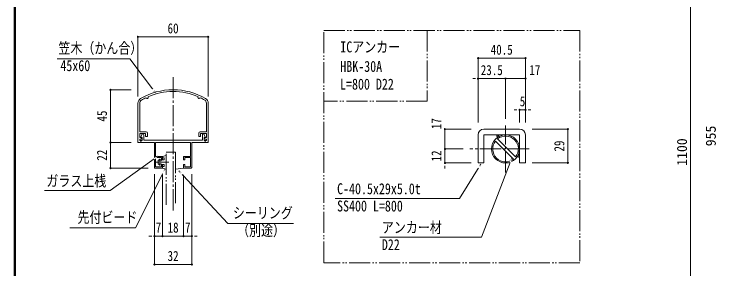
# Model space of a CAD drawing. Units: millimetres at full size; details may follow other scales. Extents: x -3501 to 3497, y -1129 to 1133.
# Drawn here: x -3501 to -2301, y -333 to 103 of the extents above; entities that cross this region are included whole.
import ezdxf
from ezdxf.enums import TextEntityAlignment as Align

# ---------------------------------------------------------------- set-up
doc = ezdxf.new("R2010")
doc.units = ezdxf.units.MM
doc.header["$LTSCALE"] = 4
doc.header["$PDMODE"] = 32
doc.header["$PDSIZE"] = 2
doc.linetypes.add('CHAIN2', pattern=[12, 9, -1, 1, -1])
doc.linetypes.add('DOUBLE_CHAIN2', pattern=[12.8, 9, -1, 0.6, -0.6, 0.6, -1])
for name, color, linetype, lineweight in [('0-0_0', 7, 'Continuous', 18), ('0-1_1手摺寸法', 3, 'Continuous', 18), ('0-2_2A', 1, 'DOUBLE_CHAIN2', 18), ('0-5_3中心線', 2, 'CHAIN2', 18), ('0-6_41ｱﾙﾐ', 6, 'Continuous', 18), ('0-B_CYAN', 3, 'Continuous', 18), ('0-F_WAKU', 7, 'Continuous', 18), ('1-0_アンカー', 4, 'Continuous', 9)]:
    doc.layers.add(name, color=color, linetype=linetype, lineweight=lineweight)
doc.styles.add('ＭＳ ゴシック', font='')
doc.styles.get('ＭＳ ゴシック').set_extended_font_data('MS Gothic')

msp = doc.modelspace()

# ---------------------------------------------------------------- linework, layer by layer
at = {"layer": '0-0_0'}
for p, q in [((-3289.151, -116.37), (-3289.151, -49.192)), ((-3286.151, -98.37), (-3286.151, -49.192)), ((-3172.151, -98.37), (-3172.151, -49.192)), ((-3169.151, -116.37), (-3169.151, -49.192)), ((-3275.151, -98.37), (-3286.151, -98.37)), ((-3276.151, -101.37), (-3286.151, -101.37)), ((-3286.151, -107.77), (-3286.151, -101.37)), ((-3282.898, -107.77), (-3286.151, -107.77)), ((-3276.151, -106.37), (-3276.151, -101.37)), ((-3273.151, -106.37), (-3276.151, -106.37)), ((-3273.151, -106.37), (-3273.151, -100.37)), ((-3185.151, -106.37), (-3185.151, -100.37)), ((-3185.151, -106.37), (-3182.151, -106.37)), ((-3183.151, -98.37), (-3172.151, -98.37)), ((-3182.151, -106.37), (-3182.151, -101.37)), ((-3182.151, -101.37), (-3172.151, -101.37)), ((-3175.403, -107.77), (-3172.151, -107.77)), ((-3172.151, -107.77), (-3172.151, -101.37)), ((-3284.151, -116.37), (-3289.151, -116.37)), ((-3286.151, -113.37), (-3286.151, -110.77)), ((-3286.151, -113.37), (-3286.151, -110.77)), ((-3284.151, -110.77), (-3286.151, -110.77)), ((-3284.151, -113.37), (-3286.151, -113.37)), ((-3284.151, -110.77), (-3282.565, -108.392)), ((-3284.151, -116.37), (-3284.151, -113.37)), ((-3174.151, -110.77), (-3175.736, -108.392)), ((-3174.151, -110.77), (-3172.151, -110.77)), ((-3174.151, -113.37), (-3172.151, -113.37)), ((-3174.151, -116.37), (-3174.151, -113.37)), ((-3174.151, -116.37), (-3169.151, -116.37)), ((-3172.151, -113.37), (-3172.151, -110.77)), ((-3172.151, -113.37), (-3172.151, -110.77))]:
    msp.add_line(p, q, dxfattribs=at)
for points in [[(-3259.197, -31.666), (-3303.095, 26.696), (-3427.276, 26.696)], [(-3255.151, -140.016), (-3336.748, -198.818), (-3449.048, -198.818)], [(-2649.978, -143.437), (-2702.204, -278.455), (-2875.688, -278.455)], [(-2703.001, -153.492), (-2739.356, -212.294), (-2952.213, -212.294)], [(-3243.21, -162.603), (-3293.334, -262.614), (-3405.633, -262.614)], [(-3219.056, -165.126), (-3135.761, -255.205), (-3023.462, -255.205)]]:
    msp.add_lwpolyline(points, dxfattribs=at)
for centre, radius, start, end in [((-3229.151, -136.37), 110, 90, 120.328), ((-3229.151, -136.37), 107, 90, 113.561), ((-3229.151, -136.37), 110, 59.672, 90), ((-3229.151, -136.37), 107, 66.439, 90), ((-3280.151, -49.192), 9, 120.328, 180), ((-3280.151, -49.192), 6, 120.328, 180), ((-3229.151, -136.37), 107, 115.693, 120.328), ((-3273.651, -39.294), 2, 199.126, 30.128), ((-3184.651, -39.294), 2, 149.872, 340.874), ((-3229.151, -136.37), 107, 59.672, 64.307), ((-3178.151, -49.192), 6, 0, 59.672), ((-3178.151, -49.192), 9, 0, 59.672), ((-3282.898, -108.17), 0.4, 326.31, 90), ((-3275.151, -100.37), 2, 0, 90), ((-3183.151, -100.37), 2, 90, 180), ((-3175.403, -108.17), 0.4, 90, 213.69)]:
    msp.add_arc(centre, radius, start, end, dxfattribs=at)
at = {"layer": '0-1_1手摺寸法'}
for p, q in [((-2344.796, -682.892), (-2344.796, 417.108)), ((-2344.796, 412.508), (-2344.796, -678.292)), ((-3289.151, -37.692), (-3289.151, 64.042)), ((-3289.151, 64.042), (-3169.151, 64.042)), ((-3173.751, 64.042), (-3284.551, 64.042)), ((-3169.151, -37.692), (-3169.151, 64.042)), ((-2707.922, -82.168), (-2707.922, 27.568)), ((-2626.922, 27.568), (-2707.922, 27.568)), ((-2703.322, 27.568), (-2631.522, 27.568)), ((-2626.922, -82.168), (-2626.922, 27.568)), ((-2712.522, -7.339), (-2717.122, -7.339)), ((-2707.922, -82.168), (-2707.922, -7.339)), ((-2660.922, -75.861), (-2660.922, -7.339)), ((-2626.922, -7.339), (-2660.922, -7.339)), ((-2660.922, -75.861), (-2660.922, -7.339)), ((-2656.322, -7.339), (-2631.522, -7.339)), ((-2656.322, -7.339), (-2651.722, -7.339)), ((-2626.922, -82.168), (-2626.922, -7.339)), ((-3300.651, -26.37), (-3336.125, -26.37)), ((-3336.125, -26.37), (-3336.125, -116.37)), ((-3336.125, -111.77), (-3336.125, -30.97)), ((-2641.522, -60.701), (-2646.122, -60.701)), ((-2636.922, -82.168), (-2636.922, -60.701)), ((-2626.922, -82.168), (-2626.922, -60.701)), ((-2622.322, -60.701), (-2617.722, -60.701)), ((-2719.422, -93.668), (-2764.427, -93.668)), ((-2764.427, -93.668), (-2764.427, -127.668)), ((-2615.422, -93.668), (-2554.545, -93.668)), ((-2554.545, -151.668), (-2554.545, -93.668)), ((-2764.427, -123.068), (-2764.427, -98.268)), ((-2554.545, -98.268), (-2554.545, -147.068)), ((-3300.651, -116.37), (-3336.125, -116.37)), ((-3300.651, -116.37), (-3336.125, -116.37)), ((-3336.125, -160.37), (-3336.125, -116.37)), ((-2764.427, -123.068), (-2764.427, -118.468)), ((-3336.125, -120.97), (-3336.125, -155.77)), ((-2733.496, -127.668), (-2764.427, -127.668)), ((-2733.496, -127.668), (-2764.427, -127.668)), ((-2719.422, -151.668), (-2764.427, -151.668)), ((-2615.422, -151.668), (-2554.545, -151.668)), ((-3271.651, -160.37), (-3336.125, -160.37)), ((-2764.427, -156.268), (-2764.427, -160.868)), ((-3261.151, -170.87), (-3261.151, -276.698)), ((-3261.151, -170.87), (-3261.151, -325.3)), ((-3247.151, -171.87), (-3247.151, -276.698)), ((-3247.151, -171.87), (-3247.151, -276.698)), ((-3211.151, -171.87), (-3211.151, -276.698)), ((-3211.151, -171.87), (-3211.151, -276.698)), ((-3197.151, -170.87), (-3197.151, -276.698)), ((-3197.151, -170.87), (-3197.151, -325.3)), ((-3265.751, -276.698), (-3270.351, -276.698)), ((-3211.151, -276.698), (-3247.151, -276.698)), ((-3242.551, -276.698), (-3237.951, -276.698)), ((-3242.551, -276.698), (-3215.751, -276.698)), ((-3215.751, -276.698), (-3220.351, -276.698)), ((-3192.551, -276.698), (-3187.951, -276.698)), ((-3197.151, -325.3), (-3261.151, -325.3)), ((-3256.551, -325.3), (-3201.751, -325.3))]:
    msp.add_line(p, q, dxfattribs=at)
for points in [[(-2660.922, -7.339), (-2707.922, -7.339), (-2660.922, -7.339)], [(-2626.922, -60.701), (-2636.922, -60.701), (-2626.922, -60.701)], [(-2764.427, -127.668), (-2764.427, -151.668), (-2764.427, -127.668)], [(-3261.151, -276.698), (-3247.151, -276.698), (-3261.151, -276.698)], [(-3211.151, -276.698), (-3197.151, -276.698), (-3211.151, -276.698)]]:
    msp.add_lwpolyline(points, dxfattribs=at)
for centre, radius, start, end in [((-2668.032, -103.668), 8.327, 180, 213.214), ((-2668.032, -103.668), 6.327, 180, 213.117), ((-2668.032, -103.668), 4.327, 180, 215.15), ((-2636.922, -133.882), 8.327, 240.328, 270), ((-2636.922, -133.882), 6.327, 240.966, 270), ((-2636.922, -133.882), 4.327, 239.984, 270)]:
    msp.add_arc(centre, radius, start, end, dxfattribs=at)
for p in [(-3289.151, 64.042), (-3169.151, 64.042), (-2707.922, 27.568), (-2626.922, 27.568), (-2707.922, -7.339), (-2660.922, -7.339), (-2626.922, -7.339), (-3336.125, -26.37), (-2636.922, -60.701), (-2626.922, -60.701), (-2764.427, -93.668), (-2554.545, -93.668), (-3336.125, -116.37), (-2764.427, -127.668), (-2764.427, -151.668), (-2554.545, -151.668), (-3336.125, -160.37), (-3261.151, -276.698), (-3247.151, -276.698), (-3211.151, -276.698), (-3197.151, -276.698), (-3261.151, -325.3), (-3197.151, -325.3)]:
    msp.add_point(p, dxfattribs=at)
at = {"layer": '0-2_2A'}
for p, q in [((-2794.651, 74.915), (-2794.651, -45.88)), ((-2794.651, -45.88), (-2971.615, -45.88)), ((-3241.151, -223.204), (-3241.151, -133.25)), ((-3241.151, -133.25), (-3225.151, -133.25)), ((-3225.151, -133.25), (-3225.151, -223.204))]:
    msp.add_line(p, q, dxfattribs=at)
msp.add_lwpolyline([(-2533.77, -322.234), (-2971.615, -322.234), (-2971.615, 74.915), (-2533.77, 74.915)], close=True, dxfattribs=at)
at = {"layer": '0-5_3中心線'}
for p, q in [((-3229.151, -4.69), (-3229.151, -234.86)), ((-2660.922, -167.975), (-2660.922, -87.361)), ((-2620.615, -127.668), (-2721.996, -127.668))]:
    msp.add_line(p, q, dxfattribs=at)
at = {"layer": '0-6_41ｱﾙﾐ'}
for p, q in [((-3282.492, -102.796), (-3284.126, -107.232)), ((-3283.751, -107.77), (-3282.151, -107.77)), ((-3283.596, -107.77), (-3282.151, -107.77)), ((-3282.151, -107.77), (-3282.151, -107.79)), ((-3282.151, -113.37), (-3282.151, -107.77)), ((-3281.07, -101.77), (-3280.651, -101.77)), ((-3279.151, -112.77), (-3279.151, -103.27)), ((-3179.151, -112.77), (-3179.151, -103.27)), ((-3177.232, -101.77), (-3177.651, -101.77)), ((-3176.151, -113.37), (-3176.151, -107.77)), ((-3174.551, -107.77), (-3176.151, -107.77)), ((-3175.809, -102.796), (-3174.175, -107.232)), ((-3284.151, -116.37), (-3284.151, -114.37)), ((-3284.151, -116.37), (-3284.151, -114.37)), ((-3284.151, -114.37), (-3284.151, -116.37)), ((-3261.151, -116.37), (-3284.151, -116.37)), ((-3282.151, -113.37), (-3283.151, -113.37)), ((-3279.151, -112.77), (-3179.151, -112.77)), ((-3261.151, -116.37), (-3261.151, -159.37)), ((-3199.151, -116.37), (-3259.151, -116.37)), ((-3259.151, -116.37), (-3259.151, -140.37)), ((-3199.151, -116.37), (-3199.151, -140.37)), ((-3174.151, -116.37), (-3197.151, -116.37)), ((-3197.151, -116.37), (-3197.151, -159.37)), ((-3176.151, -113.37), (-3175.151, -113.37)), ((-3174.151, -116.37), (-3174.151, -114.37)), ((-3174.151, -116.37), (-3174.151, -114.37)), ((-3174.151, -114.37), (-3174.151, -116.37)), ((-2647.302, -144.949), (-2678.203, -114.048)), ((-2643.641, -141.288), (-2674.542, -110.387)), ((-3247.151, -140.37), (-3259.151, -140.37)), ((-3259.151, -142.37), (-3259.151, -158.37)), ((-3247.151, -146.37), (-3247.151, -140.37)), ((-3211.151, -140.37), (-3199.151, -140.37)), ((-3211.151, -146.37), (-3211.151, -140.37)), ((-3199.151, -142.37), (-3199.151, -158.37)), ((-3247.151, -146.37), (-3249.151, -146.37)), ((-3247.151, -154.37), (-3249.151, -154.37)), ((-3247.151, -154.37), (-3247.151, -160.37)), ((-3211.151, -146.37), (-3209.151, -146.37)), ((-3211.151, -154.37), (-3211.151, -160.37)), ((-3211.151, -154.37), (-3209.151, -154.37)), ((-3209.151, -154.37), (-3209.151, -158.37)), ((-3247.151, -160.37), (-3260.151, -160.37)), ((-3211.151, -160.37), (-3198.151, -160.37)), ((-3209.151, -158.37), (-3199.151, -158.37))]:
    msp.add_line(p, q, dxfattribs=at)
for points in [[(-3174.706, -107.77), (-3176.151, -107.77), (-3176.151, -107.79)], [(-3249.151, -146.37), (-3249.151, -142.37), (-3259.151, -142.37)], [(-3209.151, -146.37), (-3209.151, -142.37), (-3199.151, -142.37)], [(-3249.151, -154.37), (-3249.151, -158.37), (-3259.151, -158.37)]]:
    msp.add_lwpolyline(points, dxfattribs=at)
msp.add_circle((-2660.922, -127.668), 24, dxfattribs=at)
for centre, radius, start, end in [((-3283.751, -107.37), 0.4, 159.785, 270), ((-3281.07, -103.27), 1.5, 90, 161.565), ((-3280.651, -103.27), 1.5, 0, 90), ((-3177.651, -103.27), 1.5, 90, 180), ((-3177.232, -103.27), 1.5, 18.435, 90), ((-3174.551, -107.37), 0.4, 270, 20.215), ((-2660.922, -127.668), 22.003, 321.756, 128.244), ((-3283.151, -114.37), 1, 90, 180), ((-3175.151, -114.37), 1, 0, 90), ((-2660.922, -127.668), 22.003, 141.756, 308.244), ((-3260.151, -159.37), 1, 180, 270), ((-3198.151, -159.37), 1, 270, 0)]:
    msp.add_arc(centre, radius, start, end, dxfattribs=at)
at = {"layer": '0-B_CYAN'}
for p, q in [((-3241.151, -138.77), (-3247.151, -140.37)), ((-3247.151, -140.37), (-3247.151, -142.97)), ((-3244.151, -142.97), (-3247.151, -142.97)), ((-3244.151, -142.97), (-3244.151, -146.37)), ((-3241.151, -138.77), (-3241.151, -161.97)), ((-3236.422, -150.37), (-3258.149, -150.37)), ((-3254.551, -147.37), (-3251.614, -145.219)), ((-3254.551, -147.37), (-3254.551, -153.37)), ((-3254.551, -153.37), (-3251.614, -155.522)), ((-3251.176, -145.591), (-3252.551, -148.37)), ((-3252.551, -148.37), (-3249.551, -147.87)), ((-3252.551, -152.37), (-3249.551, -152.87)), ((-3252.551, -152.37), (-3251.176, -155.15)), ((-3249.551, -146.37), (-3249.551, -147.87)), ((-3244.151, -146.37), (-3249.551, -146.37)), ((-3249.551, -152.87), (-3249.551, -154.37)), ((-3244.151, -154.37), (-3249.551, -154.37)), ((-3244.151, -154.37), (-3244.151, -157.77)), ((-3247.151, -157.77), (-3247.151, -160.37)), ((-3244.151, -157.77), (-3247.151, -157.77)), ((-3241.151, -161.97), (-3247.151, -160.37))]:
    msp.add_line(p, q, dxfattribs=at)
at = {"layer": '0-B_CYAN', "color": 4, "lineweight": 9}
msp.add_line((-3211.151, -160.37), (-3225.151, -162.334), dxfattribs=at)
at = {"layer": '0-B_CYAN'}
for centre, start, end in [((-3251.451, -145.47), 336.371, 122.905), ((-3251.451, -155.27), 237.095, 23.629)]:
    msp.add_arc(centre, 0.3, start, end, dxfattribs=at)
at = {"layer": '0-F_WAKU'}
for p, q in [((-3501.004, 1133.2), (-3501.004, -1129.2)), ((-3500.404, 1132.6), (-3500.404, -1128.6)), ((-3499.804, 1132), (-3499.804, -1128)), ((-3499.204, 1131.4), (-3499.204, -1127.4)), ((-3498.604, 1130.8), (-3498.604, -1126.8))]:
    msp.add_line(p, q, dxfattribs=at)
at = {"layer": '1-0_アンカー'}
for p, q in [((-2697.922, -93.668), (-2636.922, -93.668)), ((-2707.922, -151.668), (-2707.922, -103.668)), ((-2697.922, -151.668), (-2697.922, -103.668)), ((-2697.922, -103.668), (-2636.922, -103.668)), ((-2674.922, -103.668), (-2636.922, -103.668)), ((-2636.922, -103.668), (-2636.922, -151.668)), ((-2626.922, -103.668), (-2626.922, -151.668)), ((-2707.922, -151.668), (-2697.922, -151.668)), ((-2636.922, -151.668), (-2626.922, -151.668))]:
    msp.add_line(p, q, dxfattribs=at)
for centre, start, end in [((-2697.922, -103.668), 90, 180), ((-2636.922, -103.668), 0, 90)]:
    msp.add_arc(centre, 10, start, end, dxfattribs=at)

# ---------------------------------------------------------------- texts
at = {"layer": '0-0_0', "style": 'ＭＳ ゴシック', "width": 0.8}
for s, p in [('笠木（かん合）', (-3425.202, 29.839)), ('ICアンカー ', (-2943.353, 31.888)), ('45x60', (-3421.83, -0.093)), ('HBK-30A', (-2943.353, -1.446)), ('L=800 D22', (-2943.78, -31.78)), ('ガラス上桟', (-3445.764, -197.27)), ('C-40.5x29x5.0t', (-2948.869, -210.746)), ('SS400 L=800', (-2948.869, -240.247)), ('シーリング', (-3127.025, -252.062)), ('先付ビード', (-3392.63, -259.472)), ('アンカー材', (-2872.344, -276.906)), ('（別途）', (-3119.791, -281.994)), ('D22', (-2872.344, -306.408))]:
    msp.add_text(s, height=18.77, dxfattribs=at).set_placement(p, align=Align.BOTTOM_LEFT)
at = {"layer": '0-1_1手摺寸法', "color": 7, "style": 'ＭＳ ゴシック', "width": 0.8}
for s, p in [('60', (-3238.572, 64.861)), ('40.5', (-2686.264, 28.386)), ('23.5', (-2703.264, -6.52)), ('17', (-2620.196, -6.52)), ('5', (-2636.632, -59.882)), ('7', (-3258.861, -275.88)), ('18', (-3238.572, -275.88)), ('7', (-3208.861, -275.88)), ('32', (-3238.572, -324.481))]:
    msp.add_text(s, height=17.27, dxfattribs=at).set_placement(p, align=Align.BOTTOM_LEFT)
for s, p in [('45', (-3336.944, -80.791)), ('17', (-2765.246, -93.889)), ('29', (-2555.364, -132.089)), ('22', (-3336.944, -147.791)), ('12', (-2765.246, -149.089))]:
    msp.add_text(s, height=17.27, rotation=90, dxfattribs=at).set_placement(p, align=Align.BOTTOM_LEFT)
at = {"layer": '0-1_1手摺寸法', "style": 'ＭＳ ゴシック'}
for s, p in [('955', (-2296.391, -123.057)), ('1100', (-2345.614, -156.445))]:
    msp.add_text(s, height=17.27, rotation=90, dxfattribs=at).set_placement(p, align=Align.BOTTOM_LEFT)

# ---------------------------------------------------------------- next in the draw order: wipeouts: each hides what was drawn before it
for points in [[(-3265.043, -26.204), (-3262.822, -24.534), (-3259.197, -31.666), (-3259.197, -31.666)], [(-3260.73, -145.749), (-3262.354, -143.495), (-3255.151, -140.016), (-3255.151, -140.016)], [(-2651.525, -151.286), (-2654.116, -150.284), (-2649.978, -143.437), (-2649.978, -143.437)], [(-2705.962, -160.923), (-2708.326, -159.462), (-2703.001, -153.492), (-2703.001, -153.492)], [(-3245.498, -170.269), (-3247.982, -169.024), (-3243.21, -162.603), (-3243.21, -162.603)], [(-3212.687, -169.967), (-3214.727, -171.853), (-3219.056, -165.126), (-3219.056, -165.126)]]:
    msp.add_wipeout(points)

doc.saveas('drawing.dxf')
